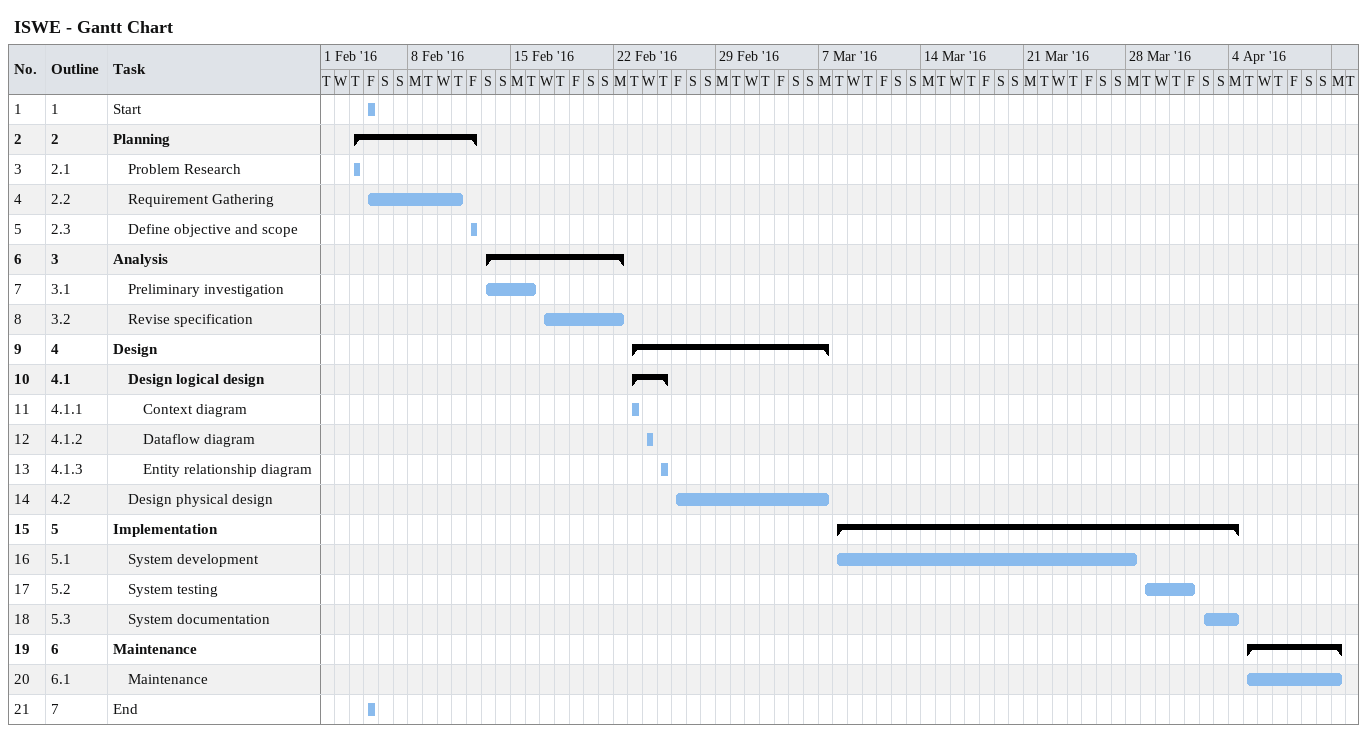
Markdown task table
ISWE - Gantt Chart

| ID | WBS | Task | Start | Finish |
|---|---|---|---|---|
| 1 | 1 | Start | 2016-02-05 | 2016-02-05 |
| 2 | 2 | **Planning** | 2016-02-04 | 2016-02-12 |
| 3 | 2.1 | Problem Research | 2016-02-04 | 2016-02-04 |
| 4 | 2.2 | Requirement Gathering | 2016-02-05 | 2016-02-11 |
| 5 | 2.3 | Define objective and scope | 2016-02-12 | 2016-02-12 |
| 6 | 3 | **Analysis** | 2016-02-13 | 2016-02-22 |
| 7 | 3.1 | Preliminary investigation | 2016-02-13 | 2016-02-16 |
| 8 | 3.2 | Revise specification | 2016-02-17 | 2016-02-22 |
| 9 | 4 | **Design** | 2016-02-23 | 2016-03-07 |
| 10 | 4.1 | **Design logical design** | 2016-02-23 | 2016-02-25 |
| 11 | 4.1.1 | Context diagram | 2016-02-23 | 2016-02-23 |
| 12 | 4.1.2 | Dataflow diagram | 2016-02-24 | 2016-02-24 |
| 13 | 4.1.3 | Entity relationship diagram | 2016-02-25 | 2016-02-25 |
| 14 | 4.2 | Design physical design | 2016-02-26 | 2016-03-07 |
| 15 | 5 | **Implementation** | 2016-03-08 | 2016-04-04 |
| 16 | 5.1 | System development | 2016-03-08 | 2016-03-28 |
| 17 | 5.2 | System testing | 2016-03-29 | 2016-04-01 |
| 18 | 5.3 | System documentation | 2016-04-02 | 2016-04-04 |
| 19 | 6 | **Maintenance** | 2016-04-05 | 2016-04-11 |
| 20 | 6.1 | Maintenance | 2016-04-05 | 2016-04-11 |
| 21 | 7 | End | 2016-02-05 | 2016-02-05 |
